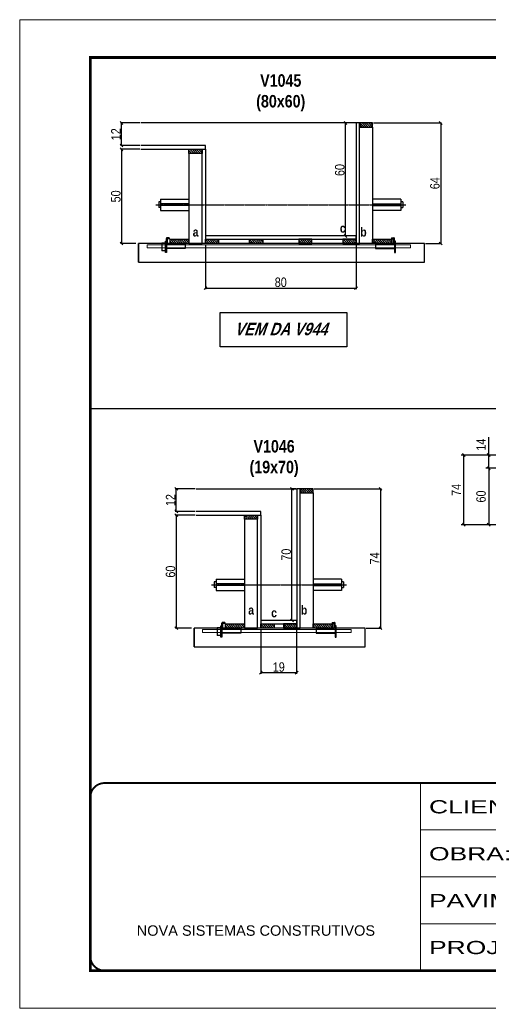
# Model space of a CAD drawing. Extents: x 3309 to 9563, y -2522 to 14608.
# Drawn here: x 6493 to 6993, y 6666 to 7716 of the extents above; entities that cross this region are included whole.
import ezdxf

# ---------------------------------------------------------------- set-up
doc = ezdxf.new("R2010")
doc.units = 0
for name, pattern in [('CONTINUO', [0]), ('DASHED', [0.75, 0.5, -0.25]), ('HIDDEN', [0.375, 0.25, -0.125])]:
    doc.linetypes.add(name, pattern=pattern)
for name, color, linetype in [('barrote', 251, 'Continuous'), ('COTA', 241, 'Continuous'), ('detalhes', 4, 'Continuous'), ('NOMENCLATURA', 7, 'Continuous'), ('Painéis', 200, 'Continuous'), ('presilha', 1, 'Continuous'), ('SARR_2.2x10', 60, 'Continuous'), ('SARR_2.2x7', 40, 'Continuous'), ('SARR_3.5x7', 81, 'Continuous'), ('TENSOR', 3, 'Continuous')]:
    doc.layers.add(name, color=color, linetype=linetype)
for name, color, linetype, lineweight in [('CONCRETO', 251, 'Continuous', 25), ('Folhas', 255, 'Continuous', 9), ('SARRAFO DE PRESSAO', 251, 'DASHED', 9), ('SCO-___-LAJ', 2, 'Continuous', 0)]:
    doc.layers.add(name, color=color, linetype=linetype, lineweight=lineweight)
doc.styles.add('ARIAL', font='arial.ttf')
doc.styles.add('COTA TECNICA', font='techl___.ttf', dxfattribs={"height": 10})
doc.styles.add('COTA TECNICA 2X', font='techl___.ttf', dxfattribs={"height": 10})
doc.styles.add('TECNICA', font='techb___.ttf', dxfattribs={"height": 10})
doc.styles.add('Tecnologia', font='')
doc.styles.get('Tecnologia').set_extended_font_data('Forgotten Futurist')
doc.dimstyles.new('PAINEL', dxfattribs={"dimtxt": 10, "dimasz": 3, "dimexe": 3, "dimexo": 3, "dimgap": 3, "dimtad": 1, "dimdec": 1, "dimzin": 12, "dimdsep": 46, "dimtxsty": 'COTA TECNICA', "dimblk1": 'OBLIQUE', "dimblk2": 'OBLIQUE', "dimsah": 1, "dimcen": 0.9, "dimclrd": 4, "dimclre": 4, "dimclrt": 240, "dimadec": 1, "dimazin": 3, "dimtfac": 1, "dimtdec": 1, "dimtmove": 0, "dimatfit": 3, "dimfxl": 1, "dimtolj": 1, "dimtzin": 12, "dimarcsym": 0})
doc.dimstyles.new('SECAO', dxfattribs={"dimscale": 0.333333, "dimtxt": 5, "dimasz": 9, "dimexe": 3, "dimexo": 3, "dimgap": 3, "dimtad": 1, "dimdec": 1, "dimlfac": 0.5, "dimzin": 12, "dimdsep": 46, "dimtxsty": 'COTA TECNICA 2X', "dimblk1": 'OBLIQUE', "dimblk2": 'OBLIQUE', "dimsah": 1, "dimcen": 0.9, "dimclrd": 4, "dimclre": 4, "dimclrt": 240, "dimadec": 1, "dimazin": 3, "dimtfac": 1, "dimtdec": 1, "dimtmove": 0, "dimatfit": 3, "dimfxl": 1, "dimtolj": 1, "dimtzin": 12, "dimarcsym": 0})
pattern_1 = [(135, (39972.5356, -116033.3697), (-1.122532015, -1.122532015), [])]
pattern_2 = [(135, (39984.5762, -116441.9418), (-1.122532015, -1.122532015), [])]

# ---------------------------------------------------------------- blocks, each defined once
blk = doc.blocks.new('9999999999')
at = {"color": 30, "linetype": 'CONTINUO'}
for p, q in [((98564.6, 34230.2), (98564.6, 34429.4)), ((98564.6, 34379.6), (99584, 34379.6)), ((98564.6, 34329.8), (99488, 34329.8)), ((98564.6, 34280), (99488, 34280))]:
    blk.add_line(p, q, dxfattribs=at)
at = {"color": 30, "linetype": 'CONTINUO', "const_width": 2}
blk.add_lwpolyline([(99584, 34230.2), (99584, 34414.4, 0.414214), (99569, 34429.4), (98229, 34429.4, 0.414214), (98214, 34414.4), (98214, 34245.2, 0.414214), (98229, 34230.2), (99584, 34230.2)], format="xyb", dxfattribs=at)
at = {"layer": 'Folhas'}
blk.add_lwpolyline([(98139, 34190.2), (99624, 34190.2), (99624, 35240.2), (98139, 35240.2)], close=True, dxfattribs=at)
at = {"layer": 'Folhas', "color": 30, "const_width": 3}
blk.add_lwpolyline([(98214, 34230.2), (99584, 34230.2), (99584, 35200.2), (98214, 35200.2)], close=True, dxfattribs=at)
at = {"color": 7, "linetype": 'Continuous', "ltscale": 5, "style": 'ARIAL'}
blk.add_text('NOVA SISTEMAS CONSTRUTIVOS', height=11.059, dxfattribs=at).set_placement((98263.2, 34267.2))
at = {"layer": 'Folhas', "color": 7, "style": 'Tecnologia', "width": 1.5}
for s, p in [('CLIENTE:', (98573.7, 34397.2)), ('OBRA:', (98573.7, 34347.3)), ('PAVIMENTO:', (98573.7, 34297.5)), ('PROJETO:', (98573.7, 34247.7))]:
    blk.add_text(s, height=14, dxfattribs=at).set_placement(p)
blk = doc.blocks.new('PRESILHA METÁLICA 1')
at = {"layer": 'presilha'}
for p, q in [((7.5, 10.6), (7.5, 19.9)), ((12, 21), (8.6, 21)), ((9, 11.6), (9, 18.9)), ((12, 19.5), (9.6, 19.5)), ((12, 21), (12, 19.5)), ((0, 13), (6, 13)), ((0, 13), (0, 0)), ((6, 0), (0, 0)), ((6, 15.5), (7.5, 15.5)), ((6, -2.5), (6, 15.5)), ((6, 13), (6, 0)), ((7.5, 15.5), (7.5, -2.5)), ((37.5, 4.1), (7.5, 4.1)), ((37.5, 11), (9.6, 11)), ((37.5, 11), (37.5, 4.1)), ((7.5, -2.5), (6, -2.5))]:
    blk.add_line(p, q, dxfattribs=at)
for centre, radius, start, end in [((8.6, 19.9), 1.14, 90, 180), ((9.6, 18.9), 0.57, 90, 180), ((9.6, 11.6), 0.57, 180, 270)]:
    blk.add_arc(centre, radius, start, end, dxfattribs=at)
blk = doc.blocks.new('PRESILHA METÁLICA 2')
at = {"layer": 'presilha'}
for p, q in [((-5.2, 23.5), (-5.2, 22)), ((-5.2, 23.5), (-1.9, 23.5)), ((-5.2, 22), (-2.8, 22)), ((-2.2, 14.1), (-2.2, 21.4)), ((0.8, 18), (-0.8, 18)), ((-0.8, 18), (-0.8, 0)), ((-0.8, 14.6), (-0.8, 22.4)), ((0.8, 0), (0.8, 18)), ((-30.8, 13.5), (-30.8, 6.6)), ((-30.8, 13.5), (-2.8, 13.5)), ((-30.8, 6.6), (-0.8, 6.6)), ((-0.8, 0), (0.8, 0))]:
    blk.add_line(p, q, dxfattribs=at)
for centre, radius, start, end in [((-2.8, 21.4), 0.57, 0, 90), ((-1.9, 22.4), 1.14, 0, 90), ((-2.8, 14.1), 0.57, 270, 0)]:
    blk.add_arc(centre, radius, start, end, dxfattribs=at)
blk = doc.blocks.new('_Oblique')
at = {"color": 0, "linetype": 'ByBlock', "lineweight": -2}
blk.add_line((-0.5, -0.5), (0.5, 0.5), dxfattribs=at)
blk = doc.blocks.new('*D906')
at = {"layer": 'COTA', "color": 4, "lineweight": -2, "transparency": 16777216}
for p, q in [((6620.4, 7578.8), (6600, 7578.8)), ((6601, 7578.8), (6601, 7478.8)), ((6616.3, 7478.8), (6600, 7478.8))]:
    blk.add_line(p, q, dxfattribs=at)
at = {"layer": 'Defpoints', "color": 0, "transparency": 16777216}
for p in [(6621.4, 7578.8), (6601, 7478.8), (6617.3, 7478.8)]:
    blk.add_point(p, dxfattribs=at)
at = {"layer": 'COTA', "color": 4, "lineweight": -2, "transparency": 16777216, "xscale": 3, "yscale": 3, "zscale": 3}
for p, rotation in [((6601, 7578.8), 90), ((6601, 7478.8), 270)]:
    blk.add_blockref('_Oblique', p, dxfattribs=dict(at, rotation=rotation))
at = {"layer": 'COTA', "color": 240, "transparency": 16777216, "insert": (6594.9, 7528.8), "char_height": 10, "attachment_point": 5, "rotation": 90, "style": 'COTA TECNICA 2X'}
blk.add_mtext('\\A1;50', dxfattribs=at)
blk = doc.blocks.new('*D907')
at = {"layer": 'COTA', "color": 4, "lineweight": -2, "transparency": 16777216}
for p, q in [((6868.7, 7606.8), (6941, 7606.8)), ((6940, 7606.8), (6940, 7478.8)), ((6923.9, 7478.8), (6941, 7478.8))]:
    blk.add_line(p, q, dxfattribs=at)
at = {"layer": 'Defpoints', "color": 0, "transparency": 16777216}
for p in [(6867.7, 7606.8), (6922.9, 7478.8), (6940, 7478.8)]:
    blk.add_point(p, dxfattribs=at)
at = {"layer": 'COTA', "color": 4, "lineweight": -2, "transparency": 16777216, "xscale": 3, "yscale": 3, "zscale": 3}
for p, rotation in [((6940, 7606.8), 90), ((6940, 7478.8), 270)]:
    blk.add_blockref('_Oblique', p, dxfattribs=dict(at, rotation=rotation))
at = {"layer": 'COTA', "color": 240, "transparency": 16777216, "insert": (6933.9, 7542.8), "char_height": 10, "attachment_point": 5, "rotation": 90, "style": 'COTA TECNICA 2X'}
blk.add_mtext('\\A1;64', dxfattribs=at)
blk = doc.blocks.new('*D908')
at = {"layer": 'COTA', "color": 4, "lineweight": -2, "transparency": 16777216}
for p, q in [((6849.1, 7606.8), (6837.9, 7606.8)), ((6838.9, 7486.8), (6838.9, 7606.8)), ((6849.1, 7486.8), (6837.9, 7486.8))]:
    blk.add_line(p, q, dxfattribs=at)
at = {"layer": 'Defpoints', "color": 0, "transparency": 16777216}
for p in [(6838.9, 7606.8), (6850.1, 7606.8), (6850.1, 7486.8)]:
    blk.add_point(p, dxfattribs=at)
at = {"layer": 'COTA', "color": 4, "lineweight": -2, "transparency": 16777216, "xscale": 3, "yscale": 3, "zscale": 3}
for p, rotation in [((6838.9, 7606.8), 90), ((6838.9, 7486.8), 270)]:
    blk.add_blockref('_Oblique', p, dxfattribs=dict(at, rotation=rotation))
at = {"layer": 'COTA', "color": 240, "transparency": 16777216, "insert": (6832.8, 7556.8), "char_height": 10, "attachment_point": 5, "rotation": 90, "style": 'COTA TECNICA 2X'}
blk.add_mtext('\\A1;60', dxfattribs=at)
blk = doc.blocks.new('*D911')
at = {"layer": 'COTA', "color": 4, "lineweight": -2, "transparency": 16777216}
for p, q in [((6620.4, 7606.8), (6600, 7606.8)), ((6601, 7582.8), (6601, 7606.8)), ((6620.4, 7582.8), (6600, 7582.8))]:
    blk.add_line(p, q, dxfattribs=at)
at = {"layer": 'Defpoints', "color": 0, "transparency": 16777216}
for p in [(6601, 7606.8), (6621.4, 7606.8), (6621.4, 7582.8)]:
    blk.add_point(p, dxfattribs=at)
at = {"layer": 'COTA', "color": 4, "lineweight": -2, "transparency": 16777216, "xscale": 3, "yscale": 3, "zscale": 3}
for p, rotation in [((6601, 7606.8), 90), ((6601, 7582.8), 270)]:
    blk.add_blockref('_Oblique', p, dxfattribs=dict(at, rotation=rotation))
at = {"layer": 'COTA', "color": 240, "transparency": 16777216, "insert": (6595, 7594.8), "char_height": 10, "attachment_point": 5, "rotation": 90, "style": 'COTA TECNICA 2X'}
blk.add_mtext('\\A1;12', dxfattribs=at)
blk = doc.blocks.new('*D912')
at = {"layer": 'COTA', "color": 4, "lineweight": -2, "transparency": 16777216}
for p, q in [((6690.1, 7477.8), (6690.1, 7430.3)), ((6850.1, 7477.8), (6850.1, 7430.3)), ((6690.1, 7431.3), (6850.1, 7431.3))]:
    blk.add_line(p, q, dxfattribs=at)
at = {"layer": 'Defpoints', "color": 0, "transparency": 16777216}
for p in [(6690.1, 7478.8), (6850.1, 7478.8), (6850.1, 7431.3)]:
    blk.add_point(p, dxfattribs=at)
at = {"layer": 'COTA', "color": 4, "lineweight": -2, "transparency": 16777216, "xscale": 3, "yscale": 3, "zscale": 3, "rotation": 180}
blk.add_blockref('_Oblique', (6690.1, 7431.3), dxfattribs=at)
at = {"layer": 'COTA', "color": 4, "lineweight": -2, "transparency": 16777216, "xscale": 3, "yscale": 3, "zscale": 3}
blk.add_blockref('_Oblique', (6850.1, 7431.3), dxfattribs=at)
at = {"layer": 'COTA', "color": 240, "transparency": 16777216, "insert": (6770.1, 7437.5), "char_height": 10, "attachment_point": 5, "style": 'COTA TECNICA 2X'}
blk.add_mtext('\\A1;80', dxfattribs=at)
blk = doc.blocks.new('*D935')
at = {"layer": 'COTA', "color": 4, "lineweight": -2, "transparency": 16777216}
for p, q in [((6749, 7069.2), (6749, 7021.8)), ((6787, 7069.2), (6787, 7021.8)), ((6787, 7022.8), (6749, 7022.8))]:
    blk.add_line(p, q, dxfattribs=at)
at = {"layer": 'Defpoints', "color": 0, "transparency": 16777216}
for p in [(6749, 7070.2), (6787, 7070.2), (6749, 7022.8)]:
    blk.add_point(p, dxfattribs=at)
at = {"layer": 'COTA', "color": 4, "lineweight": -2, "transparency": 16777216, "xscale": 3, "yscale": 3, "zscale": 3, "rotation": 180}
blk.add_blockref('_Oblique', (6749, 7022.8), dxfattribs=at)
at = {"layer": 'COTA', "color": 4, "lineweight": -2, "transparency": 16777216, "xscale": 3, "yscale": 3, "zscale": 3}
blk.add_blockref('_Oblique', (6787, 7022.8), dxfattribs=at)
at = {"layer": 'COTA', "color": 240, "transparency": 16777216, "insert": (6768, 7028.8), "char_height": 10, "attachment_point": 5, "style": 'COTA TECNICA 2X'}
blk.add_mtext('\\A1;19', dxfattribs=at)
blk = doc.blocks.new('*D936')
at = {"layer": 'COTA', "color": 4, "lineweight": -2, "transparency": 16777216}
for p, q in [((6805.6, 7218.2), (6877.1, 7218.2)), ((6876.1, 7218.2), (6876.1, 7070.2)), ((6860.9, 7070.2), (6877.1, 7070.2))]:
    blk.add_line(p, q, dxfattribs=at)
at = {"layer": 'Defpoints', "color": 0, "transparency": 16777216}
for p in [(6804.6, 7218.2), (6859.9, 7070.2), (6876.1, 7070.2)]:
    blk.add_point(p, dxfattribs=at)
at = {"layer": 'COTA', "color": 4, "lineweight": -2, "transparency": 16777216, "xscale": 3, "yscale": 3, "zscale": 3}
for p, rotation in [((6876.1, 7218.2), 90), ((6876.1, 7070.2), 270)]:
    blk.add_blockref('_Oblique', p, dxfattribs=dict(at, rotation=rotation))
at = {"layer": 'COTA', "color": 240, "transparency": 16777216, "insert": (6870, 7144.2), "char_height": 10, "attachment_point": 5, "rotation": 90, "style": 'COTA TECNICA 2X'}
blk.add_mtext('\\A1;74', dxfattribs=at)
blk = doc.blocks.new('*D937')
at = {"layer": 'COTA', "color": 4, "lineweight": -2, "transparency": 16777216}
for p, q in [((6679.3, 7190.2), (6658.1, 7190.2)), ((6659.1, 7190.2), (6659.1, 7070.2)), ((6675.2, 7070.2), (6658.1, 7070.2))]:
    blk.add_line(p, q, dxfattribs=at)
at = {"layer": 'Defpoints', "color": 0, "transparency": 16777216}
for p in [(6680.3, 7190.2, 0), (6659.1, 7070.2), (6676.2, 7070.2)]:
    blk.add_point(p, dxfattribs=at)
at = {"layer": 'COTA', "color": 4, "lineweight": -2, "transparency": 16777216, "xscale": 3, "yscale": 3, "zscale": 3}
for p, rotation in [((6659.1, 7190.2), 90), ((6659.1, 7070.2), 270)]:
    blk.add_blockref('_Oblique', p, dxfattribs=dict(at, rotation=rotation))
at = {"layer": 'COTA', "color": 240, "transparency": 16777216, "insert": (6653, 7130.2), "char_height": 10, "attachment_point": 5, "rotation": 90, "style": 'COTA TECNICA 2X'}
blk.add_mtext('\\A1;60', dxfattribs=at)
blk = doc.blocks.new('*D938')
at = {"layer": 'COTA', "color": 4, "lineweight": -2, "transparency": 16777216}
for p, q in [((6786, 7218.2), (6781, 7218.2)), ((6782, 7078.2), (6782, 7218.2)), ((6786, 7078.2), (6781, 7078.2))]:
    blk.add_line(p, q, dxfattribs=at)
at = {"layer": 'Defpoints', "color": 0, "transparency": 16777216}
for p in [(6782, 7218.2), (6787, 7218.2), (6787, 7078.2)]:
    blk.add_point(p, dxfattribs=at)
at = {"layer": 'COTA', "color": 4, "lineweight": -2, "transparency": 16777216, "xscale": 3, "yscale": 3, "zscale": 3}
for p, rotation in [((6782, 7218.2), 90), ((6782, 7078.2), 270)]:
    blk.add_blockref('_Oblique', p, dxfattribs=dict(at, rotation=rotation))
at = {"layer": 'COTA', "color": 240, "transparency": 16777216, "insert": (6775.9, 7148.2), "char_height": 10, "attachment_point": 5, "rotation": 90, "style": 'COTA TECNICA 2X'}
blk.add_mtext('\\A1;70', dxfattribs=at)
blk = doc.blocks.new('*D939')
at = {"layer": 'COTA', "color": 4, "lineweight": -2, "transparency": 16777216}
for p, q in [((6679.3, 7218.2), (6658.1, 7218.2)), ((6659.1, 7194.2), (6659.1, 7218.2)), ((6679.3, 7194.2), (6658.1, 7194.2))]:
    blk.add_line(p, q, dxfattribs=at)
at = {"layer": 'Defpoints', "color": 0, "transparency": 16777216}
for p in [(6659.1, 7218.2), (6680.3, 7218.2), (6680.3, 7194.2)]:
    blk.add_point(p, dxfattribs=at)
at = {"layer": 'COTA', "color": 4, "lineweight": -2, "transparency": 16777216, "xscale": 3, "yscale": 3, "zscale": 3}
for p, rotation in [((6659.1, 7218.2), 90), ((6659.1, 7194.2), 270)]:
    blk.add_blockref('_Oblique', p, dxfattribs=dict(at, rotation=rotation))
at = {"layer": 'COTA', "color": 240, "transparency": 16777216, "insert": (6653.1, 7206.2), "char_height": 10, "attachment_point": 5, "rotation": 90, "style": 'COTA TECNICA 2X'}
blk.add_mtext('\\A1;12', dxfattribs=at)
blk = doc.blocks.new('*D944')
at = {"layer": 'COTA', "color": 4, "lineweight": -2, "transparency": 16777216}
for p, q in [((7062.1, 7240), (6988, 7240)), ((6991, 7240), (6991, 7180)), ((7028.1, 7180), (6988, 7180))]:
    blk.add_line(p, q, dxfattribs=at)
at = {"layer": 'Defpoints', "color": 0, "transparency": 16777216}
for p in [(7065.1, 7240), (6991, 7180), (7031.1, 7180)]:
    blk.add_point(p, dxfattribs=at)
at = {"layer": 'COTA', "color": 4, "lineweight": -2, "transparency": 16777216, "xscale": 3, "yscale": 3, "zscale": 3}
for p, rotation in [((6991, 7240), 90), ((6991, 7180), 270)]:
    blk.add_blockref('_Oblique', p, dxfattribs=dict(at, rotation=rotation))
at = {"layer": 'COTA', "color": 240, "transparency": 16777216, "insert": (6982.9, 7210), "char_height": 10, "attachment_point": 5, "rotation": 90, "style": 'COTA TECNICA'}
blk.add_mtext('\\A1;60', dxfattribs=at)
blk = doc.blocks.new('*D945')
at = {"layer": 'COTA', "color": 4, "lineweight": -2, "transparency": 16777216}
for p, q in [((6991, 7254), (6991, 7273.2)), ((7028.1, 7254), (6988, 7254)), ((6991, 7240), (6991, 7254)), ((7062.1, 7240), (6988, 7240))]:
    blk.add_line(p, q, dxfattribs=at)
at = {"layer": 'Defpoints', "color": 0, "transparency": 16777216}
for p in [(6991, 7254), (7031.1, 7254), (7065.1, 7240)]:
    blk.add_point(p, dxfattribs=at)
at = {"layer": 'COTA', "color": 4, "lineweight": -2, "transparency": 16777216, "xscale": 3, "yscale": 3, "zscale": 3}
for p, rotation in [((6991, 7254), 90), ((6991, 7240), 270)]:
    blk.add_blockref('_Oblique', p, dxfattribs=dict(at, rotation=rotation))
at = {"layer": 'COTA', "color": 240, "transparency": 16777216, "insert": (6982.9, 7265.1), "char_height": 10, "attachment_point": 5, "rotation": 90, "style": 'COTA TECNICA'}
blk.add_mtext('\\A1;14', dxfattribs=at)
blk = doc.blocks.new('*D946')
at = {"layer": 'COTA', "color": 4, "lineweight": -2, "transparency": 16777216}
for p, q in [((7028.1, 7254), (6961.6, 7254)), ((6964.6, 7180), (6964.6, 7254)), ((7028.1, 7180), (6961.6, 7180))]:
    blk.add_line(p, q, dxfattribs=at)
at = {"layer": 'Defpoints', "color": 0, "transparency": 16777216}
for p in [(6964.6, 7254), (7031.1, 7254), (7031.1, 7180)]:
    blk.add_point(p, dxfattribs=at)
at = {"layer": 'COTA', "color": 4, "lineweight": -2, "transparency": 16777216, "xscale": 3, "yscale": 3, "zscale": 3}
for p, rotation in [((6964.6, 7254), 90), ((6964.6, 7180), 270)]:
    blk.add_blockref('_Oblique', p, dxfattribs=dict(at, rotation=rotation))
at = {"layer": 'COTA', "color": 240, "transparency": 16777216, "insert": (6956.5, 7217), "char_height": 10, "attachment_point": 5, "rotation": 90, "style": 'COTA TECNICA'}
blk.add_mtext('\\A1;74', dxfattribs=at)

msp = doc.modelspace()

# ---------------------------------------------------------------- hatches: boundary and pattern name
at = {"layer": 'SARR_2.2x10'}
h = msp.add_hatch(dxfattribs=at)
h.set_pattern_fill('ANSI31', color=256, scale=0.5, angle=90)
h.set_pattern_definition([(135, (39846.0346, -116033.3697), (-1.122532015, -1.122532015), [])])
h.paths.add_polyline_path([(6652.5, 7483.2), (6652.5, 7478.8), (6672.5, 7478.8), (6672.5, 7483.2)])
h = msp.add_hatch(dxfattribs=at)
h.set_pattern_fill('ANSI31', color=256, scale=0.5, angle=90)
h.set_pattern_definition([(135, (40061.2346, -116033.3697), (-1.122532015, -1.122532015), [])])
h.paths.add_polyline_path([(6867.7, 7483.2), (6867.7, 7478.8), (6887.7, 7478.8), (6887.7, 7483.2)])
h = msp.add_hatch(dxfattribs=at)
h.set_pattern_fill('ANSI31', color=256, scale=0.5, angle=90)
h.set_pattern_definition([(135, (39904.9762, -116441.9418), (-1.122532015, -1.122532015), [])])
h.paths.add_polyline_path([(6711.44, 7074.63), (6711.44, 7070.23), (6731.44, 7070.23), (6731.44, 7074.63)])
h = msp.add_hatch(dxfattribs=at)
h.set_pattern_fill('ANSI31', color=256, scale=0.5, angle=90)
h.set_pattern_definition([(135, (39998.1762, -116441.9418), (-1.122532015, -1.122532015), [])])
h.paths.add_polyline_path([(6804.64, 7074.63), (6804.64, 7070.23), (6824.64, 7070.23), (6824.64, 7074.63)])
at = {"layer": 'SARR_2.2x7'}
h = msp.add_hatch(dxfattribs=at)
h.set_pattern_fill('ANSI31', color=256, scale=0.5, angle=90)
h.set_pattern_definition([(135, (39962.0346, -115909.7697), (-1.122532015, -1.122532015), [])])
h.paths.add_polyline_path([(6853.7, 7606.8), (6853.7, 7602.4), (6867.7, 7602.4), (6867.7, 7606.8)])
h = msp.add_hatch(dxfattribs=at)
h.set_pattern_fill('ANSI31', color=256, scale=0.5, angle=90)
h.set_pattern_definition([(135, (39860.0346, -115937.7697), (-1.122532015, -1.122532015), [])])
h.paths.add_polyline_path([(6686.5, 7578.8), (6686.5, 7574.4), (6672.5, 7574.4), (6672.5, 7578.8)])
h = msp.add_hatch(dxfattribs=at)
h.set_pattern_fill('ANSI31', color=256, scale=0.5, angle=90)
h.set_pattern_definition([(135, (39925.6346, -116033.3697), (-1.122532015, -1.122532015), [])])
h.paths.add_polyline_path([(6704.1, 7478.8), (6704.1, 7483.2), (6690.1, 7483.2), (6690.1, 7478.8)])
h = msp.add_hatch(dxfattribs=at)
h.set_pattern_fill('ANSI31', color=256, scale=0.5, angle=90)
h.set_pattern_definition(pattern_1)
h.paths.add_polyline_path([(6751, 7478.8), (6751, 7483.2), (6737, 7483.2), (6737, 7478.8)])
h = msp.add_hatch(dxfattribs=at)
h.set_pattern_fill('ANSI31', color=256, scale=0.5, angle=90)
h.set_pattern_definition(pattern_1)
h.paths.add_polyline_path([(6789.2, 7478.8), (6789.2, 7483.2), (6803.2, 7483.2), (6803.2, 7478.8)])
h = msp.add_hatch(dxfattribs=at)
h.set_pattern_fill('ANSI31', color=256, scale=0.5, angle=90)
h.set_pattern_definition([(135, (40047.6346, -116033.3697), (-1.122532015, -1.122532015), [])])
h.paths.add_polyline_path([(6836.1, 7483.2), (6836.1, 7478.8), (6850.1, 7478.8), (6850.1, 7483.2)])
h = msp.add_hatch(dxfattribs=at)
h.set_pattern_fill('ANSI31', color=256, scale=0.5, angle=90)
h.set_pattern_definition([(135, (39918.9762, -116298.3418), (-1.122532015, -1.122532015), [])])
h.paths.add_polyline_path([(6790.64, 7218.23), (6790.64, 7213.83), (6804.64, 7213.83), (6804.64, 7218.23)])
h = msp.add_hatch(dxfattribs=at)
h.set_pattern_fill('ANSI31', color=256, scale=0.5, angle=90)
h.set_pattern_definition([(135, (39898.9762, -116326.3418), (-1.122532015, -1.122532015), [])])
h.paths.add_polyline_path([(6745.44, 7190.23), (6745.44, 7185.83), (6731.44, 7185.83), (6731.44, 7190.23)])
h = msp.add_hatch(dxfattribs=at)
h.set_pattern_fill('ANSI31', color=256, scale=0.5, angle=90)
h.set_pattern_definition(pattern_2)
h.paths.add_polyline_path([(6763.04, 7070.23), (6763.04, 7074.63), (6749.04, 7074.63), (6749.04, 7070.23)])
h = msp.add_hatch(dxfattribs=at)
h.set_pattern_fill('ANSI31', color=256, scale=0.5, angle=90)
h.set_pattern_definition(pattern_2)
h.paths.add_polyline_path([(6773.04, 7074.63), (6773.04, 7070.23), (6787.04, 7070.23), (6787.04, 7074.63)])

# ---------------------------------------------------------------- linework, layer by layer
at = {"ltscale": 3}
for p, q in [((6640.5, 7522.97), (6640.5, 7516.97)), ((6642.5, 7522.97), (6640.5, 7522.97)), ((6642.5, 7525.97), (6642.5, 7513.97)), ((6642.5, 7525.97), (6672.5, 7525.97)), ((6672.5, 7520.97), (6642.5, 7520.97)), ((6672.5, 7518.97), (6642.5, 7518.97)), ((6897.7, 7525.97), (6867.7, 7525.97)), ((6867.7, 7520.97), (6897.7, 7520.97)), ((6867.7, 7518.97), (6897.7, 7518.97)), ((6897.7, 7525.97), (6897.7, 7513.97)), ((6899.7, 7522.97), (6897.7, 7522.97)), ((6899.7, 7522.97), (6899.7, 7516.97)), ((6642.5, 7516.97), (6640.5, 7516.97)), ((6642.5, 7513.97), (6672.5, 7513.97)), ((6897.7, 7513.97), (6867.7, 7513.97)), ((6897.7, 7516.97), (6899.7, 7516.97)), ((6699.44, 7119.32), (6699.44, 7113.32)), ((6701.44, 7119.32), (6699.44, 7119.32)), ((6701.44, 7122.32), (6701.44, 7110.32)), ((6701.44, 7122.32), (6731.44, 7122.32)), ((6834.64, 7122.32), (6804.64, 7122.32)), ((6834.64, 7122.32), (6834.64, 7110.32)), ((6836.64, 7119.32), (6834.64, 7119.32)), ((6836.64, 7119.32), (6836.64, 7113.32)), ((6701.44, 7113.32), (6699.44, 7113.32)), ((6731.44, 7117.32), (6701.44, 7117.32)), ((6731.44, 7115.32), (6701.44, 7115.32)), ((6701.44, 7110.32), (6731.44, 7110.32)), ((6804.64, 7117.32), (6834.64, 7117.32)), ((6804.64, 7115.32), (6834.64, 7115.32)), ((6834.64, 7110.32), (6804.64, 7110.32)), ((6834.64, 7113.32), (6836.64, 7113.32))]:
    msp.add_line(p, q, dxfattribs=at)
at = {"layer": 'barrote'}
for points in [[(6619.04, 7458.8), (6922.96, 7458.8), (6922.96, 7478.8), (6619.04, 7478.8)], [(6677.98, 7050.23), (6859.9, 7050.23), (6859.9, 7070.23), (6677.98, 7070.23)]]:
    msp.add_lwpolyline(points, close=True, dxfattribs=at)
at = {"layer": 'CONCRETO', "linetype": 'Continuous'}
for p, q in [((6850.1, 7606.8), (6621.4, 7606.8)), ((6680.34, 7218.23), (6787.04, 7218.23))]:
    msp.add_line(p, q, dxfattribs=at)
at = {"layer": 'COTA'}
msp.add_line((6567.87, 7303.51), (7937.87, 7303.51), dxfattribs=at)
at = {"layer": 'detalhes', "color": 250}
for p, q in [((6619.04, 7458.8), (6619.04, 7478.8)), ((6677.98, 7050.23), (6677.98, 7070.23))]:
    msp.add_line(p, q, dxfattribs=at)
at = {"layer": 'NOMENCLATURA', "elevation": 0}
msp.add_lwpolyline([(6705.66, 7405.44), (6840.2, 7405.44), (6840.2, 7368.98), (6705.66, 7368.98)], close=True, dxfattribs=at)
at = {"layer": 'Painéis', "linetype": 'Continuous'}
for points in [[(6853.7, 7478.8), (6853.7, 7606.8), (6850.1, 7606.8), (6850.1, 7478.8)], [(6686.5, 7478.8), (6686.5, 7578.8), (6690.1, 7578.8), (6690.1, 7478.8)], [(6850.1, 7486.8), (6690.1, 7486.8), (6690.1, 7483.2), (6850.1, 7483.2)], [(6790.64, 7070.23), (6790.64, 7218.23), (6787.04, 7218.23), (6787.04, 7070.23)], [(6745.44, 7070.23), (6745.44, 7190.23), (6749.04, 7190.23), (6749.04, 7070.23)], [(6787.04, 7078.23), (6749.04, 7078.23), (6749.04, 7074.63), (6787.04, 7074.63)]]:
    msp.add_lwpolyline(points, close=True, dxfattribs=at)
at = {"layer": 'Painéis', "linetype": 'Continuous', "elevation": 0}
msp.add_lwpolyline([(6621.4, 7578.8), (6690.1, 7578.8), (6690.1, 7582.8), (6621.4, 7582.8)], dxfattribs=at)
at = {"layer": 'Painéis', "linetype": 'Continuous'}
msp.add_lwpolyline([(6680.34, 7190.23), (6749.04, 7190.23), (6749.04, 7194.23), (6680.34, 7194.23)], dxfattribs=at)
at = {"layer": 'SARR_2.2x10'}
for points in [[(6652.5, 7483.2), (6672.5, 7483.2), (6672.5, 7478.8), (6652.5, 7478.8)], [(6867.7, 7483.2), (6887.7, 7483.2), (6887.7, 7478.8), (6867.7, 7478.8)], [(6711.44, 7074.63), (6731.44, 7074.63), (6731.44, 7070.23), (6711.44, 7070.23)], [(6804.64, 7074.63), (6824.64, 7074.63), (6824.64, 7070.23), (6804.64, 7070.23)]]:
    msp.add_lwpolyline(points, close=True, dxfattribs=at)
at = {"layer": 'SARR_2.2x7', "elevation": 0}
for points in [[(6867.7, 7606.8), (6853.7, 7606.8), (6853.7, 7602.4), (6867.7, 7602.4)], [(6672.5, 7578.8), (6686.5, 7578.8), (6686.5, 7574.4), (6672.5, 7574.4)], [(6804.64, 7218.23), (6790.64, 7218.23), (6790.64, 7213.83), (6804.64, 7213.83)], [(6731.44, 7190.23), (6745.44, 7190.23), (6745.44, 7185.83), (6731.44, 7185.83)]]:
    msp.add_lwpolyline(points, close=True, dxfattribs=at)
at = {"layer": 'SARR_2.2x7'}
for points in [[(6690.1, 7483.2), (6704.1, 7483.2), (6704.1, 7478.8), (6690.1, 7478.8)], [(6737, 7483.2), (6751, 7483.2), (6751, 7478.8), (6737, 7478.8)], [(6803.2, 7483.2), (6789.2, 7483.2), (6789.2, 7478.8), (6803.2, 7478.8)], [(6850.1, 7483.2), (6836.1, 7483.2), (6836.1, 7478.8), (6850.1, 7478.8)], [(6749.04, 7074.63), (6763.04, 7074.63), (6763.04, 7070.23), (6749.04, 7070.23)], [(6787.04, 7074.63), (6773.04, 7074.63), (6773.04, 7070.23), (6787.04, 7070.23)]]:
    msp.add_lwpolyline(points, close=True, dxfattribs=at)
at = {"layer": 'SARR_3.5x7'}
for points in [[(6853.7, 7602.4), (6867.7, 7602.4), (6867.7, 7478.8), (6853.7, 7478.8)], [(6686.5, 7574.4), (6672.5, 7574.4), (6672.5, 7478.8), (6686.5, 7478.8)], [(6790.64, 7213.83), (6804.64, 7213.83), (6804.64, 7070.23), (6790.64, 7070.23)], [(6745.44, 7185.83), (6731.44, 7185.83), (6731.44, 7070.23), (6745.44, 7070.23)]]:
    msp.add_lwpolyline(points, close=True, dxfattribs=at)
at = {"layer": 'SCO-___-LAJ', "color": 1}
for points in [[(6628.04, 7477.47), (6907.88, 7477.47), (6907.88, 7474.27), (6628.04, 7474.27)], [(6686.98, 7068.89), (6844.82, 7068.89), (6844.82, 7065.69), (6686.98, 7065.69)]]:
    msp.add_lwpolyline(points, close=True, dxfattribs=at)
at = {"layer": 'TENSOR', "linetype": 'HIDDEN', "ltscale": 0.5}
for p, q in [((6637.5, 7519.97), (6903, 7519.97)), ((6696.44, 7116.32), (6839.94, 7116.32))]:
    msp.add_line(p, q, dxfattribs=at)

# ---------------------------------------------------------------- block references
at = {"layer": 'presilha', "xscale": 0.6666666666666666, "yscale": 0.6666666666666666, "zscale": 0.6666666666666666}
for name, p in [('PRESILHA METÁLICA 1', (6643.63, 7470.83)), ('PRESILHA METÁLICA 2', (6891.37, 7469.17)), ('PRESILHA METÁLICA 1', (6702.57, 7062.26)), ('PRESILHA METÁLICA 2', (6828.32, 7060.59))]:
    msp.add_blockref(name, p, dxfattribs=at)
at = {"layer": 'SARRAFO DE PRESSAO', "color": 6, "linetype": 'ByBlock'}
msp.add_blockref('9999999999', (-91646.11, -27523.8), dxfattribs=at)

# ---------------------------------------------------------------- texts
at = {"layer": 'detalhes', "style": 'TECNICA'}
for s, p in [('c', (6832.92, 7490.27)), ('a', (6676.62, 7486.16)), ('b', (6854.6, 7486.15)), ('a', (6735.56, 7084.62)), ('c', (6759.93, 7081.7)), ('b', (6791.54, 7084.61))]:
    msp.add_text(s, height=9.6, dxfattribs=at).set_placement(p)
at = {"layer": 'NOMENCLATURA', "char_height": 13.2, "attachment_point": 2, "style": 'TECNICA'}
for s, insert in [('V1045\\P(80x60)', (6770.1, 7658.5)), ('V1046\\P(19x70)', (6763.04, 7269.92))]:
    msp.add_mtext_dynamic_manual_height_columns(s, width=300.2766, gutter_width=1, heights=[0], dxfattribs=dict(at, insert=insert))
at = {"layer": 'NOMENCLATURA', "insert": (6770.1, 7394.48), "char_height": 13.2, "width": 300.2766, "attachment_point": 2, "style": 'TECNICA'}
msp.add_mtext('{\\Q19;VEM DA V944}', dxfattribs=at)

# ---------------------------------------------------------------- dimensions: what is measured, and where the dimension line sits
at = {"layer": 'COTA'}
for base, p1, p2, dimstyle, picture, middle in [((6601.05, 7606.8), (6621.4, 7582.8), (6621.4, 7606.8), 'SECAO', '*D911', (6594.99, 7594.8)), ((6940.01, 7478.8, 0), (6867.7, 7606.8), (6922.91, 7478.8, 0), 'SECAO', '*D907', (6933.91, 7542.8, 0)), ((6601.05, 7478.8, 0), (6621.4, 7578.8), (6617.28, 7478.8, 0), 'SECAO', '*D906', (6594.94, 7528.8, 0)), ((6991.01, 7254.04), (7065.06, 7240.04), (7031.06, 7254.04), 'PAINEL', '*D945', (6982.93, 7265.1)), ((6964.56, 7254.04), (7031.06, 7180.04), (7031.06, 7254.04), 'PAINEL', '*D946', (6956.49, 7217.04)), ((6991.01, 7180.04), (7065.06, 7240.04), (7031.06, 7180.04), 'PAINEL', '*D944', (6982.9, 7210.04)), ((6659.12, 7218.23), (6680.34, 7194.23), (6680.34, 7218.23), 'SECAO', '*D939', (6653.06, 7206.23)), ((6781.96, 7218.23), (6787.04, 7078.23), (6787.04, 7218.23), 'SECAO', '*D938', (6775.86, 7148.23)), ((6876.08, 7070.23, 0), (6804.64, 7218.23), (6859.85, 7070.23, 0), 'SECAO', '*D936', (6870.01, 7144.23, 0)), ((6659.12, 7070.23, 0), (6680.34, 7190.23), (6676.22, 7070.23, 0), 'SECAO', '*D937', (6653.02, 7130.23, 0))]:
    dim = msp.add_linear_dim(base=base, p1=p1, p2=p2, angle=90, dimstyle=dimstyle, dxfattribs=at)
    dim.commit()
    dim.dimension.update_dxf_attribs({"geometry": picture, "text_midpoint": middle})
for base, p1, p2, angle, picture, middle in [((6838.92, 7606.8), (6850.1, 7486.8), (6850.1, 7606.8), 90, '*D908', (6838.92, 7556.8)), ((6749.04, 7022.76), (6787.04, 7070.23), (6749.04, 7070.23), 180, '*D935', (6768.04, 7022.76))]:
    dim = msp.add_linear_dim(base=base, p1=p1, p2=p2, angle=angle, dimstyle='SECAO', dxfattribs=at)
    dim.commit()
    dim.dimension.update_dxf_attribs({"geometry": picture, "text_midpoint": middle, "dimtype": 160})
dim = msp.add_linear_dim(base=(6850.1, 7431.33), p1=(6690.1, 7478.8), p2=(6850.1, 7478.8), dimstyle='SECAO', dxfattribs=at)
dim.commit()
dim.dimension.update_dxf_attribs({"geometry": '*D912', "text_midpoint": (6770.1, 7437.45)})

doc.saveas('drawing.dxf')
